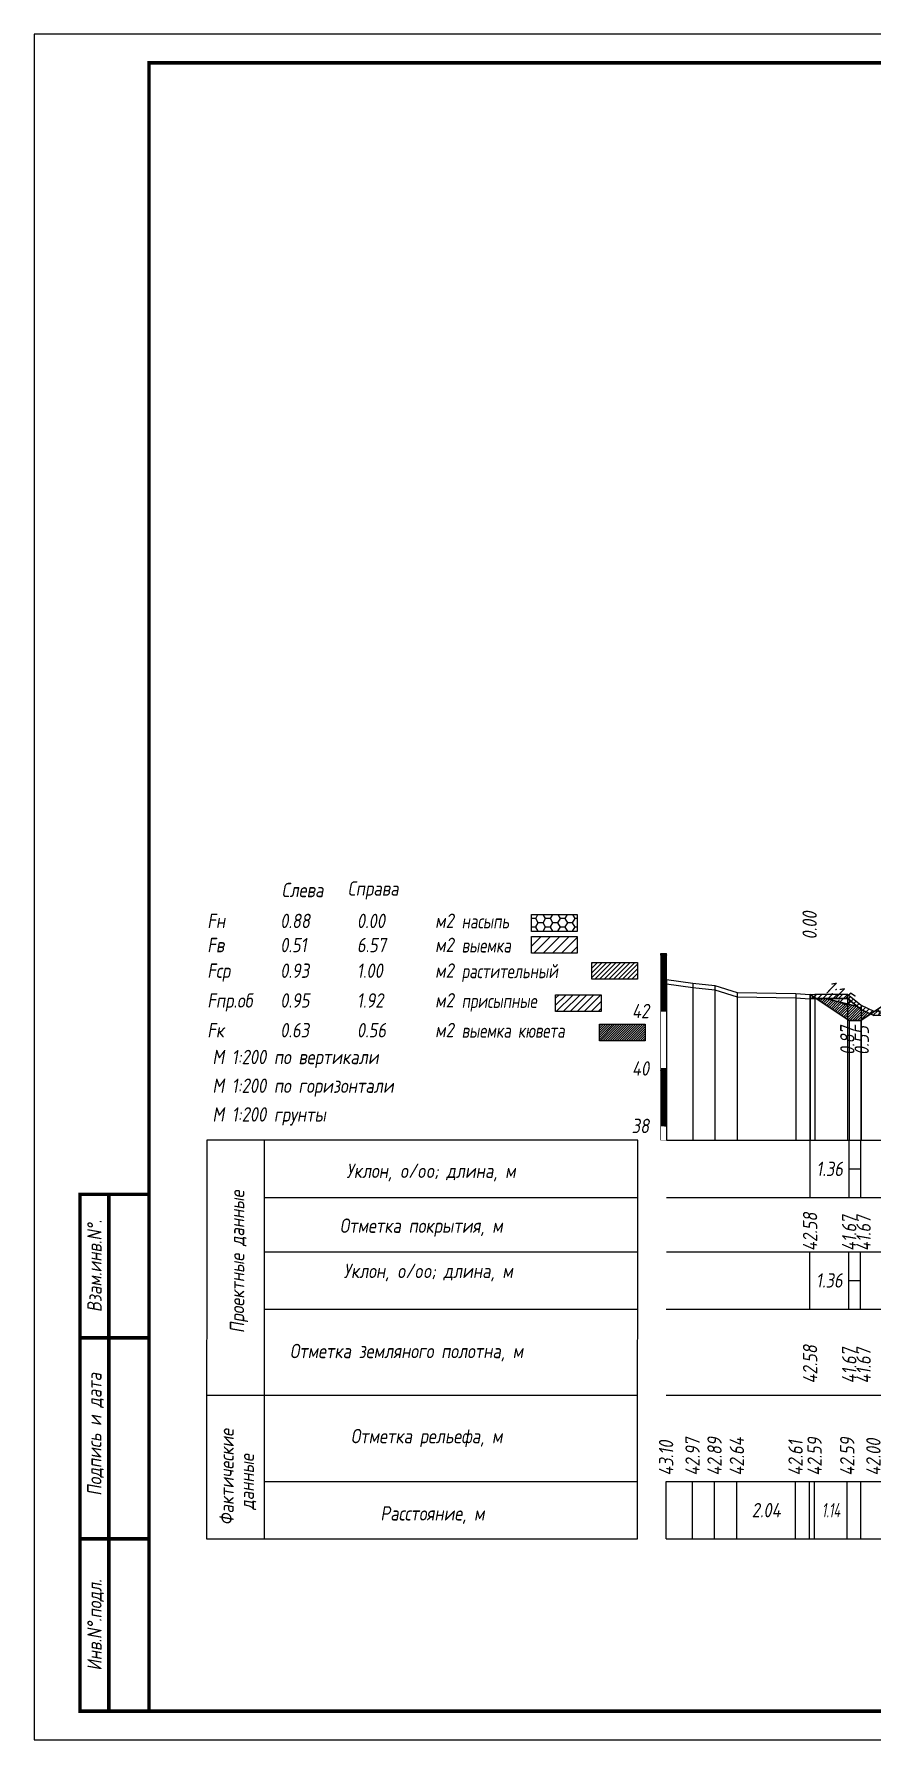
# Model space of a CAD drawing. Extents: x -717 to 1451, y -133302 to 233.
# Drawn here: x -30.1 to 115.8, y -113654.4 to -113357.4 of the extents above; entities that cross this region are included whole.
import ezdxf
from ezdxf.enums import TextEntityAlignment as Align

# ---------------------------------------------------------------- set-up
doc = ezdxf.new("R2010")
doc.units = 0
for name, color, linetype in [('Зарамочное оформление', 7, 'Continuous'), ('Код_510', 7, 'Continuous'), ('Код_514', 1, 'Continuous'), ('Код_516', 1, 'Continuous'), ('Контур_0', 7, 'Continuous'), ('Контур_508', 7, 'Continuous'), ('Контур_512', 7, 'Continuous'), ('Контур_513', 7, 'Continuous'), ('Красный поперечник', 1, 'Continuous'), ('Линейка абсолютных высот', 7, 'Continuous'), ('Объем выемки', 7, 'Continuous'), ('Объем кюветов', 7, 'Continuous'), ('Объем насыпи', 7, 'Continuous'), ('Объем присыпных обочин', 7, 'Continuous'), ('Объем срезки растительного слоя', 7, 'Continuous'), ('Объём_2650', 7, 'Continuous'), ('Объём_2663', 7, 'Continuous'), ('Объём_2664', 7, 'Continuous'), ('Откосы', 7, 'Continuous'), ('Рабочие отметки', 7, 'Continuous'), ('Таблица', 7, 'Continuous'), ('Уклоны проезжей части', 7, 'Continuous'), ('Черный поперечник', 3, 'Continuous')]:
    doc.layers.add(name, color=color, linetype=linetype)
for name, color, linetype, true_color in [('Контур_2570', 7, 'Continuous', 0x80ff00), ('Контур_2736', 4, 'Continuous', 0x00ffff), ('Контур_2741', 4, 'Continuous', 0x00ffff), ('Контур_2742', 4, 'Continuous', 0x00ffff), ('Контур_2743', 4, 'Continuous', 0x00ffff), ('Контур_2744', 7, 'Continuous', 0xa4ffff), ('Контур_2750', 4, 'Continuous', 0x00ffff), ('Контур_2751', 4, 'Continuous', 0x00ffff), ('Контур_2752', 4, 'Continuous', 0x00ffff), ('Контур_707', 4, 'Continuous', 0x00ffff), ('Контур_720', 131, 'Continuous', 0xaaffff), ('Объём_2563', 7, 'Continuous', 0xff8000), ('Объём_2570', 7, 'Continuous', 0x80ff00), ('Объём_2600', 7, 'Continuous', 0x808000), ('Объём_2620', 2, 'Continuous', 0xffff00)]:
    doc.layers.add(name, color=color, linetype=linetype, true_color=true_color)
doc.styles.add('М', font='romand.shx', dxfattribs={"width": 0.8, "oblique": 10, "height": 2.5})
pattern_1 = [(45.000001252, (0, 0), (-0.026516505928, 0.026516504769), []), (135.00000034, (0, 0), (-0.02651650519, -0.026516505506), [])]

# ---------------------------------------------------------------- blocks, each defined once
blk = doc.blocks.new('условные обозначения')
at = {"layer": 'Объём_2563'}
h = blk.add_hatch(dxfattribs=at)
h.set_pattern_fill('ANSI31', color=256, scale=0.3)
h.set_pattern_definition([(45, (-34.5, -100.5), (-0.673519, 0.673519), [])])
h.paths.add_polyline_path([(18.26, 7.53), (27.08, 7.53), (27.08, 4.62), (18.26, 4.62)])
at = {"layer": 'Объём_2570'}
h = blk.add_hatch(dxfattribs=at)
h.set_pattern_fill('ANSI31', color=3, scale=0.2)
h.set_pattern_definition([(45, (-32.9034, -100.5), (-0.4490128, 0.4490128), [])])
h.paths.add_polyline_path([(25.29, 13.16), (34.12, 13.16), (34.12, 10.25), (25.29, 10.25)])
at = {"layer": 'Объём_2600'}
h = blk.add_hatch(dxfattribs=at)
h.set_pattern_fill('ANSI31', color=6, scale=0.4)
h.set_pattern_definition([(45, (-34.5, -100.5), (-0.898026, 0.898026), [])])
h.paths.add_polyline_path([(13.63, 17.67), (22.46, 17.67), (22.46, 14.76), (13.63, 14.76)])
at = {"layer": 'Объём_2620'}
h = blk.add_hatch(dxfattribs=at)
h.set_pattern_fill('ANSI31', color=2, scale=0.1)
h.set_pattern_definition([(45, (-33.755, -100.5), (-0.2245064, 0.2245064), [])])
h.paths.add_polyline_path([(26.75, 2.41), (35.57, 2.41), (35.57, -0.5), (26.75, -0.5)])
at = {"layer": 'Объём_2650'}
h = blk.add_hatch(dxfattribs=at)
h.set_pattern_fill('HONEY', color=5, scale=0.3)
h.set_pattern_definition([(0, (-34.5, -100.5), (1.42875, 0.824889), [0.9525, -1.905]), (120, (-34.5, -100.5), (-1.42875, 0.824889), [0.9525, -1.905]), (60, (-34.5, -100.5), (3e-09, 1.6497784), [-1.905, 0.9525])])
h.paths.add_polyline_path([(13.63, 21.49), (22.46, 21.49), (22.46, 18.58), (13.63, 18.58)])
at = {"layer": 'Объём_2563'}
blk.add_lwpolyline([(18.26, 7.53), (27.08, 7.53), (27.08, 4.62), (18.26, 4.62)], close=True, dxfattribs=at)
at = {"layer": 'Объём_2620', "color": 2}
blk.add_lwpolyline([(26.75, 2.41), (35.57, 2.41), (35.57, -0.5), (26.75, -0.5)], close=True, dxfattribs=at)
at = {"layer": 'Объём_2650', "color": 5}
blk.add_lwpolyline([(13.63, 21.49), (22.46, 21.49), (22.46, 18.58), (13.63, 18.58)], close=True, dxfattribs=at)
at = {"layer": 'Объём_2650', "color": 6}
blk.add_lwpolyline([(13.63, 17.67), (22.46, 17.67), (22.46, 14.76), (13.63, 14.76)], close=True, dxfattribs=at)
at = {"layer": 'Объём_2650', "color": 3}
blk.add_lwpolyline([(25.29, 13.16), (34.12, 13.16), (34.12, 10.25), (25.29, 10.25)], close=True, dxfattribs=at)
at = {"layer": 'Объем насыпи', "color": 1, "style": 'М', "oblique": 10, "width": 0.8}
for s, p in [('насыпь', (0.09, 19.09)), ('выемка', (0.09, 14.89)), ('растительный', (0.09, 10.42)), ('присыпные', (0.09, 5.24)), ('выемка кювета', (0.09, 0.06))]:
    blk.add_text(s, height=2.5, dxfattribs=at).set_placement(p)

msp = doc.modelspace()

# ---------------------------------------------------------------- hatches: boundary and pattern name
at = {"layer": 'Линейка абсолютных высот'}
h = msp.add_hatch(dxfattribs=at)
h.set_pattern_fill('ANSI37', scale=0.3, style=0)
h.set_pattern_definition(pattern_1)
h.paths.add_polyline_path([(80, -113527.519), (80, -113517.519), (79, -113517.519), (79, -113527.519)])
h = msp.add_hatch(dxfattribs=at)
h.set_pattern_fill('ANSI37', scale=0.3, style=0)
h.set_pattern_definition(pattern_1)
h.paths.add_polyline_path([(80, -113547.519), (80, -113537.519), (79, -113537.519), (79, -113547.519)])
at = {"layer": 'Объём_2570'}
h = msp.add_hatch(dxfattribs=at)
h.set_pattern_fill('ANSI31', color=256, scale=0.2)
h.paths.add_polyline_path([(136.159, -113522.135), (135.659, -113521.385), (132.48, -113521.735), (131.941, -113521.786), (130.929, -113522.361), (130.764, -113522.379), (124.054, -113524.906), (122.291, -113526.954), (119.795, -113528.33), (117.809, -113528.249), (116.077, -113528.274), (113.905, -113527.271), (111.529, -113525.324), (105.847, -113525.324), (105, -113525.385), (105, -113524.635), (105.847, -113524.574), (111.529, -113524.574), (113.905, -113526.521), (116.077, -113527.524), (117.809, -113527.499), (119.795, -113527.58), (122.291, -113526.204), (124.054, -113524.156), (130.764, -113521.629), (130.929, -113521.611), (131.941, -113521.036), (132.48, -113520.985), (135.659, -113520.635), (136.159, -113521.385)])
h.paths.add_polyline_path([(221.044, -113521.2), (243.293, -113521.66), (243.793, -113520.908), (245.5, -113521.167), (245.56, -113521.213), (254.318, -113521.777), (254.425, -113521.739), (254.425, -113522.489), (254.318, -113522.527), (245.56, -113521.963), (245.5, -113521.917), (243.793, -113521.658), (243.293, -113522.41), (221.044, -113521.95)])
at = {"layer": 'Объём_2600'}
h = msp.add_hatch(dxfattribs=at)
h.set_pattern_fill('ANSI31', color=6, scale=0.4)
h.paths.add_polyline_path([(111.529, -113525.324), (113.264, -113526.746), (107.698, -113525.324)])
h.paths.add_polyline_path([(136.159, -113523.236), (127.822, -113523.487), (130.764, -113522.379), (130.929, -113522.361), (131.941, -113521.786), (132.48, -113521.735), (135.659, -113521.385), (136.159, -113522.135)])
h.paths.add_polyline_path([(273.933, -113528.525), (253.195, -113528.485), (246.641, -113524.116), (221.044, -113523.348), (221.044, -113521.95), (243.293, -113522.41), (243.793, -113521.658), (245.5, -113521.917), (245.56, -113521.963), (254.318, -113522.527), (254.425, -113522.489), (254.425, -113521.739), (261.403, -113523.886), (265.349, -113524.628), (271.464, -113527.172), (273.933, -113528.466)])
h = msp.add_hatch(dxfattribs=at)
h.set_pattern_fill('HONEY', color=5, scale=0.3)
h.paths.add_polyline_path([(124.054, -113524.906), (122.291, -113526.954), (119.795, -113528.33), (117.809, -113528.249), (116.077, -113528.274), (115.542, -113528.027), (122.094, -113523.658), (127.822, -113523.487)])
h.paths.add_polyline_path([(105.847, -113525.324), (105, -113525.385), (105, -113524.635), (106.034, -113525.324)])
at = {"layer": 'Объём_2620'}
h = msp.add_hatch(dxfattribs=at)
h.set_pattern_fill('ANSI31', color=2, scale=0.1)
h.paths.add_polyline_path([(113.815, -113529.178), (111.815, -113529.178), (106.034, -113525.324), (107.698, -113525.324), (113.264, -113526.746), (113.905, -113527.271), (115.542, -113528.027)])
h.paths.add_polyline_path([(259.72, -113528.498), (259.72, -113529.7), (257.77, -113531), (255.164, -113531), (253.195, -113529.687), (253.195, -113528.485)])

# ---------------------------------------------------------------- linework, layer by layer
at = {"layer": 'Код_510'}
for p, q in [((79.946, -113619.421), (79.946, -113609.421)), ((84.547, -113619.421), (84.547, -113609.421)), ((88.37, -113619.421), (88.37, -113609.421)), ((92.264, -113619.421), (92.264, -113609.421)), ((102.473, -113619.421), (102.473, -113609.421)), ((104.892, -113619.421), (104.892, -113609.421)), ((105.792, -113619.421), (105.792, -113609.421)), ((111.475, -113619.421), (111.475, -113609.421)), ((113.85, -113619.421), (113.85, -113609.421))]:
    msp.add_line(p, q, dxfattribs=at)
at = {"layer": 'Код_514'}
for p, q in [((105, -113560), (105, -113550)), ((111.815, -113560), (111.815, -113550)), ((113.815, -113560), (113.815, -113550)), ((111.815, -113555), (113.815, -113555))]:
    msp.add_line(p, q, dxfattribs=at)
at = {"layer": 'Код_516'}
for p, q in [((104.946, -113579.421), (104.946, -113569.421)), ((111.761, -113579.421), (111.761, -113569.421)), ((113.761, -113579.421), (113.761, -113569.421)), ((111.761, -113574.421), (113.761, -113574.421))]:
    msp.add_line(p, q, dxfattribs=at)
at = {"layer": 'Контур_0', "flags": 128}
for points in [[(128.986, -113519.064), (116.3, -113527.521), (116.3, -113527.521), (116.3, -113527.521), (116.3, -113527.521), (116.3, -113527.521), (116.3, -113527.521), (116.3, -113527.521), (116.3, -113527.521), (116.3, -113527.521), (116.3, -113527.521), (116.3, -113527.521), (116.3, -113527.521), (116.3, -113527.521), (116.3, -113527.521), (113.815, -113529.178)], [(116.3, -113527.521), (113.815, -113529.178), (111.815, -113529.178), (105, -113524.635), (105, -113524.635), (105, -113524.635), (105, -113524.635), (105, -113524.635), (105, -113524.635), (105, -113524.635), (105, -113524.635), (105, -113524.635), (105, -113524.635), (105, -113524.635), (105, -113524.635), (105, -113524.635)]]:
    msp.add_lwpolyline(points, dxfattribs=at)
at = {"layer": 'Контур_2570', "flags": 128}
msp.add_lwpolyline([(80, -113522.782), (84.601, -113523.416), (88.425, -113523.841), (92.318, -113525.056), (102.527, -113525.232), (104.946, -113525.389), (105.847, -113525.324), (111.529, -113525.324), (113.905, -113527.271), (116.077, -113528.274), (117.809, -113528.249), (119.795, -113528.33), (122.291, -113526.954), (124.054, -113524.906), (130.764, -113522.379), (130.929, -113522.361), (131.941, -113521.786), (131.941, -113521.786), (132.48, -113521.735), (135.659, -113521.385), (136.156, -113522.13)], dxfattribs=at)
at = {"layer": 'Контур_2736', "flags": 128}
msp.add_lwpolyline([(116.3, -113527.521), (113.815, -113529.178)], dxfattribs=at)
at = {"layer": 'Контур_2741', "flags": 128}
msp.add_lwpolyline([(105, -113524.635), (105, -113524.635)], dxfattribs=at)
at = {"layer": 'Контур_2742', "flags": 128}
msp.add_lwpolyline([(105, -113524.635), (105, -113524.635)], dxfattribs=at)
at = {"layer": 'Контур_2743', "flags": 128}
msp.add_lwpolyline([(105, -113524.635), (105, -113524.635)], dxfattribs=at)
at = {"layer": 'Контур_2744', "flags": 128}
msp.add_lwpolyline([(105, -113524.635), (105, -113524.635)], dxfattribs=at)
msp.add_lwpolyline([(105, -113524.635), (105, -113524.635)], dxfattribs=at)
msp.add_lwpolyline([(105, -113524.635), (105, -113524.635)], dxfattribs=at)
msp.add_lwpolyline([(105, -113524.635), (105, -113524.635)], dxfattribs=at)
msp.add_lwpolyline([(105, -113524.635), (105, -113524.635)], dxfattribs=at)
msp.add_lwpolyline([(105, -113524.635), (105, -113524.635)], dxfattribs=at)
at = {"layer": 'Контур_2750', "flags": 128}
msp.add_lwpolyline([(105, -113524.635), (105, -113524.635)], dxfattribs=at)
at = {"layer": 'Контур_2751', "flags": 128}
msp.add_lwpolyline([(105, -113524.635), (105, -113524.635)], dxfattribs=at)
at = {"layer": 'Контур_2752', "flags": 128}
msp.add_lwpolyline([(105, -113524.635), (105, -113524.635)], dxfattribs=at)
at = {"layer": 'Контур_508', "flags": 128}
msp.add_lwpolyline([(105, -113524.635), (111.815, -113529.178), (113.815, -113529.178), (122.094, -113523.658), (136.159, -113523.236), (136.159, -113521.385), (142.978, -113521.226), (176.736, -113520.617), (185.819, -113520.453), (193.144, -113520.623), (221.044, -113521.2), (221.044, -113523.348), (246.641, -113524.116), (253.195, -113528.485), (253.195, -113529.687), (255.164, -113531), (255.467, -113531), (257.467, -113531), (257.77, -113531), (259.72, -113529.7)], dxfattribs=at)
at = {"layer": 'Контур_512', "flags": 128}
msp.add_lwpolyline([(105, -113524.635), (111.815, -113529.178), (113.815, -113529.178), (122.094, -113523.658), (136.159, -113523.236)], dxfattribs=at)
at = {"layer": 'Контур_513', "flags": 128}
msp.add_lwpolyline([(105, -113524.635), (111.815, -113529.178), (113.815, -113529.178), (122.094, -113523.658), (136.159, -113523.236), (136.159, -113521.385), (142.978, -113521.226), (176.736, -113520.617), (185.819, -113520.453), (193.144, -113520.623), (221.044, -113521.2), (221.044, -113523.348), (246.641, -113524.116), (253.195, -113528.485), (253.195, -113529.687), (255.164, -113531), (255.467, -113531), (257.467, -113531), (257.77, -113531), (259.72, -113529.7)], dxfattribs=at)
at = {"layer": 'Контур_707', "flags": 128}
msp.add_lwpolyline([(111.815, -113529.178), (105, -113524.635)], dxfattribs=at)
at = {"layer": 'Контур_720', "flags": 128}
msp.add_lwpolyline([(113.815, -113529.178), (111.815, -113529.178)], dxfattribs=at)
at = {"layer": 'Красный поперечник'}
for p, q in [((113.815, -113529.178), (128.986, -113519.064)), ((105, -113524.635), (105, -113550)), ((105, -113524.635), (111.815, -113529.178)), ((111.815, -113529.178), (111.815, -113550)), ((111.815, -113529.178), (113.815, -113529.178)), ((113.815, -113529.178), (113.815, -113550))]:
    msp.add_line(p, q, dxfattribs=at)
at = {"layer": 'Линейка абсолютных высот', "color": 7, "const_width": 0.1, "flags": 128}
for points in [[(80, -113527.519), (80, -113517.519), (79, -113517.519), (79, -113527.519), (80, -113527.519)], [(80, -113537.519), (80, -113527.519), (79, -113527.519), (79, -113537.519), (80, -113537.519)], [(80, -113547.519), (80, -113537.519), (79, -113537.519), (79, -113547.519), (80, -113547.519)], [(80, -113550), (80, -113547.519), (79, -113547.519), (79, -113550), (80, -113550)]]:
    msp.add_lwpolyline(points, dxfattribs=at)
at = {"layer": 'Объём_2570', "flags": 128}
msp.add_lwpolyline([(116.077, -113528.274), (113.905, -113527.271), (111.529, -113525.324), (105.847, -113525.324), (105, -113525.385), (105, -113524.635), (105.847, -113524.574), (111.529, -113524.574), (113.905, -113526.521), (116.077, -113527.524)], dxfattribs=at)
at = {"layer": 'Объём_2600', "color": 5, "flags": 128}
for points in [[(105.847, -113525.324), (105, -113525.385), (105, -113524.635), (106.034, -113525.324), (105.847, -113525.324), (105.847, -113525.324)], [(124.054, -113524.906), (122.291, -113526.954), (119.795, -113528.33), (117.809, -113528.249), (116.077, -113528.274), (115.542, -113528.027), (122.094, -113523.658), (127.822, -113523.487), (124.054, -113524.906), (124.054, -113524.906)]]:
    msp.add_lwpolyline(points, dxfattribs=at)
at = {"layer": 'Объём_2620', "flags": 128}
msp.add_lwpolyline([(113.815, -113529.178), (111.815, -113529.178), (106.034, -113525.324), (107.698, -113525.324), (113.264, -113526.746), (113.905, -113527.271), (115.542, -113528.027), (113.815, -113529.178), (113.815, -113529.178)], dxfattribs=at)
at = {"layer": 'Объём_2650', "color": 6, "flags": 128}
msp.add_lwpolyline([(111.529, -113525.324), (113.264, -113526.746), (107.698, -113525.324), (111.529, -113525.324), (111.529, -113525.324)], dxfattribs=at)
at = {"layer": 'Объём_2663', "flags": 128}
for points in [[(111.815, -113529.178), (105, -113524.635)], [(116.3, -113527.521), (113.815, -113529.178)]]:
    msp.add_lwpolyline(points, dxfattribs=at)
at = {"layer": 'Объём_2664', "flags": 128}
msp.add_lwpolyline([(113.815, -113529.178), (111.815, -113529.178)], dxfattribs=at)
at = {"layer": 'Таблица'}
for p, q in [((80, -113550), (284.72, -113550)), ((80, -113560), (284.72, -113560)), ((80, -113569.421), (284.72, -113569.421)), ((79.946, -113579.421), (284.666, -113579.421)), ((79.946, -113594.421), (284.666, -113594.421)), ((79.946, -113609.421), (284.666, -113609.421)), ((79.946, -113619.421), (284.666, -113619.421))]:
    msp.add_line(p, q, dxfattribs=at)
at = {"layer": 'Таблица', "linetype": 'Continuous', "flags": 128}
for points in [[(0, -113550), (-0.054, -113619.421)], [(75, -113550), (0, -113550)], [(10, -113550), (10, -113619.421)], [(74.946, -113619.421), (75, -113550)], [(10, -113560), (75, -113560)], [(10, -113569.421), (75, -113569.421)], [(9.946, -113579.421), (74.946, -113579.421)], [(-0.054, -113594.421), (74.946, -113594.421)], [(9.946, -113609.421), (74.946, -113609.421)], [(-0.054, -113619.421), (74.946, -113619.421)]]:
    msp.add_lwpolyline(points, dxfattribs=at)
at = {"layer": 'Черный поперечник', "color": 7}
for p, q in [((80, -113522.032), (80, -113550)), ((84.601, -113522.666), (84.601, -113550)), ((88.425, -113523.091), (88.425, -113550)), ((92.318, -113524.306), (92.318, -113550)), ((102.527, -113524.482), (102.527, -113550)), ((104.946, -113524.639), (104.946, -113550)), ((105.847, -113524.574), (105.847, -113550)), ((111.529, -113524.574), (111.529, -113550)), ((113.905, -113526.521), (113.905, -113550))]:
    msp.add_line(p, q, dxfattribs=at)
at = {"layer": 'Черный поперечник', "flags": 128}
msp.add_lwpolyline([(80, -113522.032), (84.601, -113522.666), (88.425, -113523.091), (92.318, -113524.306), (102.527, -113524.482), (104.946, -113524.639), (105.847, -113524.574), (111.529, -113524.574), (113.905, -113526.521), (116.077, -113527.524), (117.809, -113527.499), (119.795, -113527.58), (122.291, -113526.204), (124.054, -113524.156), (130.764, -113521.629), (130.929, -113521.611), (131.941, -113521.036), (132.48, -113520.985), (135.659, -113520.635), (136.159, -113521.385)], dxfattribs=at)

# ---------------------------------------------------------------- block references
at = {"layer": 'Объём_2570', "xscale": 0.9}
msp.add_blockref('условные обозначения', (44.274, -113532.222), dxfattribs=at)

# ---------------------------------------------------------------- texts
at = {"style": 'М', "oblique": 10, "width": 0.8}
msp.add_text('М 1:200 грунты', height=2.5, dxfattribs=at).set_placement((0.973, -113546.769))
at = {"layer": 'Код_510', "style": 'М', "oblique": 10, "width": 0.8}
for s, p in [('43.10', (79.946, -113608.421)), ('42.97', (84.547, -113608.421)), ('42.89', (88.37, -113608.421)), ('42.64', (92.264, -113608.421)), ('42.61', (102.473, -113608.421)), ('42.59', (105.792, -113608.421)), ('42.59', (111.475, -113608.421)), ('42.00', (116.023, -113608.421))]:
    msp.add_text(s, height=2.5, rotation=90, dxfattribs=at).set_placement(p, align=Align.MIDDLE_LEFT)
at = {"layer": 'Код_510', "style": 'М', "oblique": 10}
for s, width, p in [('2.04', 0.8, (97.368, -113614.421)), ('1.14', 0.6, (108.634, -113614.421))]:
    msp.add_text(s, height=2.5, dxfattribs=dict(at, width=width)).set_placement(p, align=Align.MIDDLE_CENTER)
at = {"layer": 'Код_514', "style": 'М', "oblique": 10, "width": 0.8}
msp.add_text('1.36', height=2.5, dxfattribs=at).set_placement((108.408, -113555), align=Align.MIDDLE_CENTER)
for s, p in [('42.58', (105, -113569.306)), ('41.67', (111.815, -113569.306)), ('41.67', (114.315, -113569.306))]:
    msp.add_text(s, height=2.5, rotation=90, dxfattribs=at).set_placement(p, align=Align.MIDDLE_LEFT)
at = {"layer": 'Код_516', "style": 'М', "oblique": 10, "width": 0.8}
msp.add_text('1.36', height=2.5, dxfattribs=at).set_placement((108.353, -113574.421), align=Align.MIDDLE_CENTER)
for s, p in [('42.58', (105, -113592.371)), ('41.67', (111.815, -113592.371)), ('41.67', (114.315, -113592.371))]:
    msp.add_text(s, height=2.5, rotation=90, dxfattribs=at).set_placement(p, align=Align.MIDDLE_LEFT)
at = {"layer": 'Линейка абсолютных высот', "style": 'М', "oblique": 10, "width": 0.8}
for s, p in [('42', (77, -113527.519)), ('40', (77, -113537.519)), ('38', (77, -113547.519))]:
    msp.add_text(s, height=2.5, dxfattribs=at).set_placement(p, align=Align.MIDDLE_RIGHT)
at = {"layer": 'Объем выемки', "style": 'М', "oblique": 10, "width": 0.8}
for s, p in [('Fв', (0.085, -113517.279)), ('0.51', (12.785, -113517.279)), ('6.57', (26.126, -113517.279)), ('м2', (39.731, -113517.245))]:
    msp.add_text(s, height=2.5, dxfattribs=at).set_placement(p)
at = {"layer": 'Объем кюветов', "style": 'М', "oblique": 10, "width": 0.8}
for s, p in [('Fк', (0.085, -113532.104)), ('0.63', (12.785, -113532.104)), ('0.56', (26.126, -113532.104)), ('м2', (39.731, -113532.07))]:
    msp.add_text(s, height=2.5, dxfattribs=at).set_placement(p)
at = {"layer": 'Объем насыпи', "style": 'М', "oblique": 10, "width": 0.8}
for s, p in [('Слева', (13.029, -113507.693)), ('Справа', (24.522, -113507.426)), ('Fн', (0.085, -113513.074)), ('0.88', (12.785, -113513.074)), ('0.00', (26.126, -113513.074)), ('м2', (39.731, -113513.04))]:
    msp.add_text(s, height=2.5, dxfattribs=at).set_placement(p)
at = {"layer": 'Объем присыпных обочин', "style": 'М', "oblique": 10, "width": 0.8}
for s, p in [('Fпр.об', (0.085, -113526.925)), ('0.95', (12.785, -113526.925)), ('1.92', (26.126, -113526.925)), ('м2', (39.731, -113526.892))]:
    msp.add_text(s, height=2.5, dxfattribs=at).set_placement(p)
at = {"layer": 'Объем срезки растительного слоя', "style": 'М', "oblique": 10, "width": 0.8}
for s, p in [('Fср', (0.085, -113521.746)), ('0.93', (12.785, -113521.746)), ('1.00', (26.126, -113521.746)), ('м2', (39.731, -113521.713))]:
    msp.add_text(s, height=2.5, dxfattribs=at).set_placement(p)
at = {"layer": 'Откосы', "color": 1, "style": 'М', "oblique": 10, "width": 0.8}
msp.add_text('1:1.5', height=2.5, rotation=326.30994, dxfattribs=at).set_placement((108.962, -113526.074), align=Align.BOTTOM_CENTER)
at = {"layer": 'Рабочие отметки', "color": 1, "style": 'М', "oblique": 10, "width": 0.8}
msp.add_text('0.00', height=2.5, rotation=90, dxfattribs=at).set_placement((104.922, -113515.066), align=Align.MIDDLE_LEFT)
for s, p in [('0.87', (111.487, -113530.109)), ('0.55', (113.987, -113530.109))]:
    msp.add_text(s, height=2.5, rotation=90, dxfattribs=at).set_placement(p, align=Align.MIDDLE_RIGHT)
at = {"layer": 'Таблица', "style": 'М', "oblique": 10, "width": 0.8}
for s, p in [('М 1:200 по вертикали', (0.973, -113536.769)), ('М 1:200 по горизонтали', (0.973, -113541.769)), ('Уклон, o/oo; длина, м', (24.315, -113556.584)), ('Отметка покрытия, м', (23.148, -113566.139)), ('Уклон, o/oo; длина, м', (23.824, -113574.017)), ('Отметка земляного полотна, м', (14.462, -113587.965)), ('Отметка рельефа, м', (25.077, -113602.777)), ('Расстояние, м', (30.202, -113616.23))]:
    msp.add_text(s, height=2.5, dxfattribs=at).set_placement(p)
for s, p in [('Проектные данные ', (6.519, -113583.602)), ('Фактические ', (4.698, -113617.057)), ('данные', (8.204, -113614.352))]:
    msp.add_text(s, height=2.5, rotation=90, dxfattribs=at).set_placement(p)
at = {"layer": 'Уклоны проезжей части', "color": 1, "style": 'М', "oblique": 10, "width": 0.8}
msp.add_text('1:1.5', height=2.5, rotation=326.30994, dxfattribs=at).set_placement((108.962, -113526.074), align=Align.BOTTOM_CENTER)

# ---------------------------------------------------------------- wipeouts: each hides what was drawn before it
msp.add_wipeout([(-10.054, -113559.421), (-22.054, -113559.421), (-22.054, -113649.421), (-10.054, -113649.421)]).dxf.layer = 'Зарамочное оформление'

# ---------------------------------------------------------------- next in the draw order: linework, layer by layer
at = {"flags": 128}
msp.add_lwpolyline([(-30.054, -113654.421), (389.946, -113654.421), (389.946, -113357.421), (-30.054, -113357.421)], close=True, dxfattribs=at)
at = {"const_width": 0.6, "flags": 128}
msp.add_lwpolyline([(-10.054, -113649.421), (384.946, -113649.421), (384.946, -113362.421), (-10.054, -113362.421)], close=True, dxfattribs=at)
at = {"layer": 'Зарамочное оформление', "linetype": 'Continuous', "lineweight": -3, "const_width": 0.6, "flags": 128}
for points in [[(-10.054, -113649.421), (-22.054, -113649.421), (-22.054, -113559.421), (-10.054, -113559.421)], [(-17.054, -113649.421), (-17.054, -113559.421)], [(-22.054, -113584.421), (-10.054, -113584.421)], [(-22.054, -113619.421), (-10.054, -113619.421)]]:
    msp.add_lwpolyline(points, dxfattribs=at)

# ---------------------------------------------------------------- next in the draw order: texts
at = {"layer": 'Зарамочное оформление', "lineweight": 15, "style": 'М', "oblique": 10, "width": 0.8}
for s, p in [('Взам.инв.N%%d.', (-19.554, -113571.921)), ('Подпись и дата', (-19.572, -113601.227)), ('Инв.N%%d.подл.', (-19.554, -113634.421))]:
    msp.add_text(s, height=2.5, rotation=90, dxfattribs=at).set_placement(p, align=Align.MIDDLE_CENTER)

doc.saveas('drawing.dxf')
